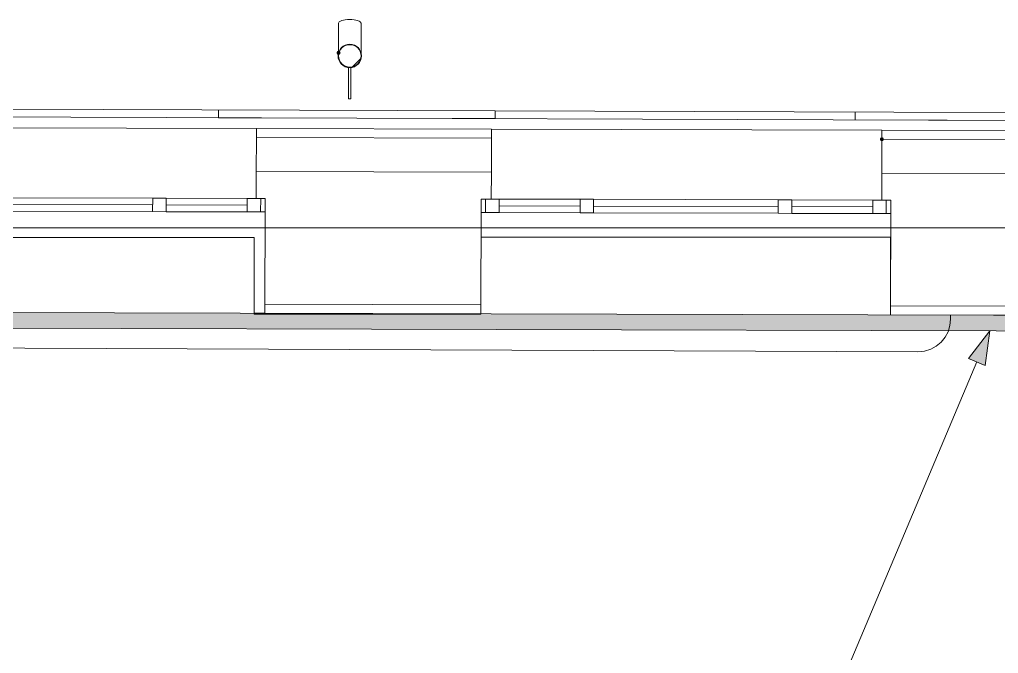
# Model space of a CAD drawing. Header units: millimetres. Extents: x 0 to 1189, y 0 to 841.
# Drawn here: x 616.4 to 659.9, y 398.46 to 426.62 of the extents above; entities that cross this region are included whole.
import ezdxf

# ---------------------------------------------------------------- set-up
doc = ezdxf.new("R2010")
doc.units = ezdxf.units.MM

msp = doc.modelspace()

# ---------------------------------------------------------------- hatches: boundary and pattern name
h = msp.add_hatch(color=7)
h.dxf.hatch_style = 2
h.paths.add_polyline_path([(630.487963, 425.13342), (630.514401, 425.069858), (630.577963, 425.04342), (630.641526, 425.069858), (630.667964, 425.13342), (630.667964, 425.14542), (630.641526, 425.208983), (630.577963, 425.23542), (630.514401, 425.208983), (630.487963, 425.14542)])
h = msp.add_hatch(color=7)
h.dxf.hatch_style = 2
h.paths.add_polyline_path([(654.726, 421.211414), (654.789563, 421.237852), (654.816, 421.301414), (654.789563, 421.364977), (654.726, 421.391414), (654.659438, 421.364977), (654.633, 421.301414), (654.659438, 421.237852)])
at = {"true_color": 0xf1d696}
h = msp.add_hatch(color=41, dxfattribs=at)
h.dxf.hatch_style = 2
h.paths.add_polyline_path([(548.761838, 413.083402), (548.760838, 413.783403), (682.001042, 413.429402), (682.008042, 412.729401)])
at = {"true_color": 0x0077b0}
h = msp.add_hatch(color=144, dxfattribs=at)
h.dxf.hatch_style = 2
h.paths.add_polyline_path([(659.527008, 412.789401), (659.316007, 411.258399), (658.579006, 411.569399)])

# ---------------------------------------------------------------- linework, layer by layer
at = {"color": 7, "lineweight": 0}
for points in [[(630.573927, 426.464367), (630.584091, 426.495389), (630.61324, 426.524289), (630.659357, 426.550447), (630.720427, 426.573242), (630.794435, 426.592053), (630.879365, 426.606258), (630.973201, 426.615236), (631.073928, 426.618367)], [(630.577963, 426.464422), (630.577963, 426.039422)], [(631.073928, 426.618367), (631.174655, 426.615236), (631.268491, 426.606258), (631.353421, 426.592053), (631.427428, 426.573242), (631.488499, 426.550447), (631.534616, 426.524289), (631.563765, 426.495389), (631.573929, 426.464367)], [(631.577965, 426.039422), (631.577965, 426.464422)], [(630.577963, 426.015422), (630.577963, 426.039422)], [(630.577963, 425.959421), (630.577963, 426.015422)], [(630.577963, 425.904421), (630.577963, 425.959421)], [(630.577963, 425.849421), (630.577963, 425.904421)], [(631.577965, 426.039422), (631.577965, 425.982422)], [(631.577965, 425.982422), (631.577965, 425.927421)], [(631.577965, 425.927421), (631.577965, 425.872421)], [(631.577965, 425.872421), (631.577965, 425.818421)], [(631.077964, 424.483419), (630.97322, 424.49395), (630.875636, 424.524169), (630.787309, 424.572013), (630.710339, 424.635419), (630.646821, 424.712326), (630.598854, 424.80067), (630.568536, 424.898389), (630.557963, 425.00342), (630.568536, 425.108164), (630.598854, 425.205748), (630.646821, 425.294075), (630.710339, 425.371046), (630.787309, 425.434563), (630.875636, 425.48253), (630.97322, 425.512849), (631.077964, 425.523421)], [(630.577963, 425.796421), (630.577963, 425.849421)], [(630.577963, 425.743421), (630.577963, 425.796421)], [(630.577963, 425.692421), (630.577963, 425.743421)], [(630.577963, 425.642421), (630.577963, 425.692421)], [(630.577963, 425.594421), (630.577963, 425.642421)], [(630.577963, 425.547421), (630.577963, 425.594421)], [(630.577963, 425.501421), (630.577963, 425.547421)], [(631.077964, 424.503419), (630.977237, 424.513542), (630.883401, 424.542591), (630.798472, 424.588585), (630.724464, 424.649544), (630.663393, 424.723488), (630.617276, 424.808435), (630.588127, 424.902406), (630.577963, 425.00342), (630.588127, 425.104147), (630.617276, 425.197983), (630.663393, 425.282913), (630.724464, 425.356921), (630.798472, 425.417991), (630.883401, 425.464108), (630.977237, 425.493257), (631.077964, 425.503421)], [(630.577963, 425.458421), (630.577963, 425.501421)], [(630.577963, 425.415421), (630.577963, 425.458421)], [(631.077964, 425.523421), (631.182996, 425.512849), (631.280714, 425.48253), (631.369058, 425.434563), (631.445965, 425.371046), (631.509371, 425.294075), (631.557215, 425.205748), (631.587434, 425.108164), (631.597965, 425.00342), (631.587434, 424.898389), (631.557215, 424.80067), (631.509371, 424.712326), (631.445965, 424.635419), (631.369058, 424.572013), (631.280714, 424.524169), (631.182996, 424.49395), (631.077964, 424.483419)], [(631.077964, 425.503421), (631.178691, 425.493257), (631.272527, 425.464108), (631.357457, 425.417991), (631.431465, 425.356921), (631.492535, 425.282913), (631.538652, 425.197983), (631.567801, 425.104147), (631.577965, 425.00342), (631.567801, 424.902406), (631.538652, 424.808435), (631.492535, 424.723488), (631.431465, 424.649544), (631.357457, 424.588585), (631.272527, 424.542591), (631.178691, 424.513542), (631.077964, 424.503419)], [(631.577965, 425.818421), (631.577965, 425.765421)], [(631.577965, 425.765421), (631.577965, 425.713421)], [(631.577965, 425.713421), (631.577965, 425.663421)], [(631.577965, 425.663421), (631.577965, 425.614421)], [(631.577965, 425.614421), (631.577965, 425.566421)], [(631.577965, 425.566421), (631.577965, 425.520421)], [(631.577965, 425.520421), (631.577965, 425.476421)], [(631.577965, 425.476421), (631.577965, 425.433421)], [(631.577965, 425.433421), (631.577965, 425.392421)], [(630.577963, 425.375421), (630.577963, 425.415421)], [(630.577963, 425.336421), (630.577963, 425.375421)], [(630.577963, 425.29942), (630.577963, 425.336421)], [(630.577963, 425.26542), (630.577963, 425.29942)], [(630.577963, 425.23242), (630.577963, 425.26542)], [(630.577963, 425.20142), (630.577963, 425.23242)], [(630.577963, 425.17242), (630.577963, 425.20142)], [(630.577963, 425.14542), (630.577963, 425.17242)], [(631.577965, 425.392421), (631.577965, 425.352421)], [(631.577965, 425.352421), (631.577965, 425.31542)], [(631.577965, 425.31542), (631.577965, 425.27942)], [(631.577965, 425.27942), (631.577965, 425.24542)], [(631.577965, 425.24542), (631.577965, 425.21342)], [(631.577965, 425.21342), (631.577965, 425.18442)], [(631.577965, 425.18442), (631.577965, 425.15642)], [(631.577965, 425.15642), (631.577965, 425.13342)], [(631.206964, 424.532419), (631.565965, 424.89142)], [(631.027964, 424.494419), (631.027964, 423.103417)], [(631.127964, 423.103417), (631.127964, 424.494419)], [(631.027964, 423.103417), (631.127964, 423.103417)], [(581.026888, 422.758417), (637.539974, 422.567416)], [(625.243955, 422.608416), (625.242955, 422.258416)], [(637.539974, 422.567416), (637.538974, 422.217416)], [(637.539974, 422.567416), (681.847042, 422.416416)], [(653.543998, 422.512416), (653.542998, 422.162416)], [(682.201042, 422.065416), (597.492913, 422.353416)], [(625.242955, 422.259416), (637.538974, 422.217416)], [(653.542998, 422.163416), (682.195042, 422.066416)], [(609.576931, 421.819415), (626.926958, 421.774415)], [(626.926958, 421.774415), (626.925958, 421.374414)], [(637.374974, 421.746415), (626.926958, 421.774415)], [(637.372974, 421.346414), (637.374974, 421.746415)], [(637.374974, 421.746415), (654.724, 421.701415)], [(654.724, 421.701415), (654.723, 421.301414)], [(682.697043, 421.627415), (654.724, 421.701415)], [(626.925958, 421.374414), (626.921958, 419.874412)], [(626.925958, 421.374414), (637.372974, 421.346414)], [(637.372974, 421.346414), (626.925958, 421.374414)], [(637.369974, 419.846412), (637.372974, 421.346414)], [(654.723, 421.301414), (654.719, 419.801412)], [(654.723, 421.301414), (682.702043, 421.227414)], [(682.702043, 421.227414), (654.726, 421.301414)], [(626.921958, 419.874412), (626.918958, 418.67441)], [(637.369974, 419.846412), (626.921958, 419.874412)], [(637.365974, 418.64641), (637.369974, 419.846412)], [(654.719, 419.801412), (654.716, 418.60141)], [(654.719, 419.801412), (684.620046, 419.722412)], [(614.118938, 418.70741), (622.318951, 418.68641)], [(622.316951, 418.086409), (622.318951, 418.68641)], [(622.318951, 418.68641), (622.918952, 418.68441)], [(622.918952, 418.68441), (622.318951, 418.68641)], [(622.918952, 418.68441), (622.916952, 418.084409)], [(622.918952, 418.68441), (626.518957, 418.67541)], [(626.518957, 418.67541), (626.516957, 418.075409)], [(627.318958, 418.67341), (626.518957, 418.67541)], [(627.318958, 418.67341), (626.518957, 418.67541)], [(627.116958, 418.073409), (627.118958, 418.67341)], [(627.316958, 418.073409), (627.318958, 418.67341)], [(627.316958, 418.073409), (627.318958, 418.67341)], [(636.914973, 418.047409), (636.915973, 418.64741)], [(636.915973, 418.64741), (636.914973, 418.047409)], [(636.915973, 418.64741), (637.715974, 418.64541)], [(637.715974, 418.64541), (636.915973, 418.64741)], [(637.114973, 418.047409), (637.115973, 418.64741)], [(637.715974, 418.64541), (637.714974, 418.045409)], [(637.715974, 418.64541), (641.31598, 418.63641)], [(641.31498, 418.036409), (641.31598, 418.63641)], [(641.31598, 418.63641), (641.915981, 418.63441)], [(641.915981, 418.63441), (641.31598, 418.63641)], [(641.915981, 418.63441), (641.914981, 418.034409)], [(641.915981, 418.63441), (650.115993, 418.61341)], [(650.114993, 418.013409), (650.115993, 418.61341)], [(650.115993, 418.61341), (650.715994, 418.61141)], [(650.715994, 418.61141), (650.115993, 418.61341)], [(650.715994, 418.61141), (650.714994, 418.011409)], [(650.715994, 418.61141), (654.316, 418.60241)], [(654.316, 418.60241), (654.315, 418.002409)], [(655.116001, 418.60041), (654.316, 418.60241)], [(655.116001, 418.60041), (654.316, 418.60241)], [(654.915001, 418.000409), (654.916001, 418.60041)], [(655.115001, 418.000409), (655.116001, 418.60041)], [(655.115001, 418.000409), (655.116001, 418.60041)], [(614.117938, 418.40741), (622.317951, 418.38641)], [(622.316951, 418.086409), (614.117938, 418.107409)], [(622.916952, 418.084409), (622.316951, 418.086409)], [(622.316951, 418.086409), (622.916952, 418.084409)], [(626.516957, 418.075409), (622.916952, 418.084409)], [(622.917952, 418.38441), (626.517957, 418.37541)], [(626.516957, 418.075409), (627.316958, 418.073409)], [(626.516957, 418.075409), (627.316958, 418.073409)], [(627.316958, 418.073409), (627.306958, 413.973403)], [(636.903973, 413.947403), (636.914973, 418.047409)], [(637.714974, 418.045409), (636.914973, 418.047409)], [(636.914973, 418.047409), (637.714974, 418.045409)], [(641.31498, 418.036409), (637.714974, 418.045409)], [(637.715974, 418.34541), (641.31598, 418.33641)], [(641.914981, 418.034409), (641.31498, 418.036409)], [(641.31498, 418.036409), (641.914981, 418.034409)], [(650.114993, 418.013409), (641.914981, 418.034409)], [(641.915981, 418.33441), (650.115993, 418.31341)], [(650.715994, 418.31141), (654.316, 418.30241)], [(650.714994, 418.011409), (650.114993, 418.013409)], [(650.114993, 418.013409), (650.714994, 418.011409)], [(654.315, 418.002409), (650.714994, 418.011409)], [(654.315, 418.002409), (655.115001, 418.000409)], [(654.315, 418.002409), (655.115001, 418.000409)], [(655.115001, 418.000409), (655.104001, 413.900403)], [(202.529309, 417.371408), (863.72632, 417.371408)], [(626.823958, 416.937408), (609.113931, 416.937408)], [(626.823958, 413.537402), (626.823958, 416.937408)], [(655.107001, 416.946408), (636.911973, 416.946408)], [(655.107001, 414.900405), (655.107001, 416.946408)], [(636.906973, 414.924405), (636.906973, 413.537402)], [(682.001042, 413.429402), (548.060837, 413.785403)], [(627.306958, 413.973403), (627.305958, 413.573403)], [(636.903973, 413.947403), (627.306958, 413.973403)], [(636.902973, 413.547403), (636.903973, 413.947403)], [(655.104001, 413.900403), (655.103001, 413.500402)], [(682.889043, 413.826403), (655.104001, 413.900403)], [(627.305958, 413.573403), (626.823958, 413.574403)], [(636.906973, 413.537402), (626.823958, 413.537402)], [(627.305958, 413.573403), (636.902973, 413.547403)], [(655.103001, 413.500402), (683.090044, 413.426402)], [(657.769005, 413.494402), (657.779005, 413.316402), (657.749509, 413.023749), (657.664911, 412.751183), (657.531048, 412.504538), (657.353754, 412.289651), (657.138867, 412.112357), (656.892222, 411.978494), (656.619656, 411.893896), (656.327003, 411.8644)], [(548.761838, 413.083402), (682.008042, 412.729401)], [(548.085837, 412.308401), (656.327003, 411.8644)]]:
    msp.add_lwpolyline(points, dxfattribs=at)
at = {"color": 144, "lineweight": 0, "true_color": 0x0077b0}
for points in [[(659.527008, 412.789401), (658.579006, 411.569399)], [(659.527008, 412.789401), (659.316007, 411.258399)], [(659.316007, 411.258399), (658.579006, 411.569399)], [(658.947007, 411.413399), (649.695993, 389.484366)]]:
    msp.add_lwpolyline(points, dxfattribs=at)

doc.saveas('drawing.dxf')
